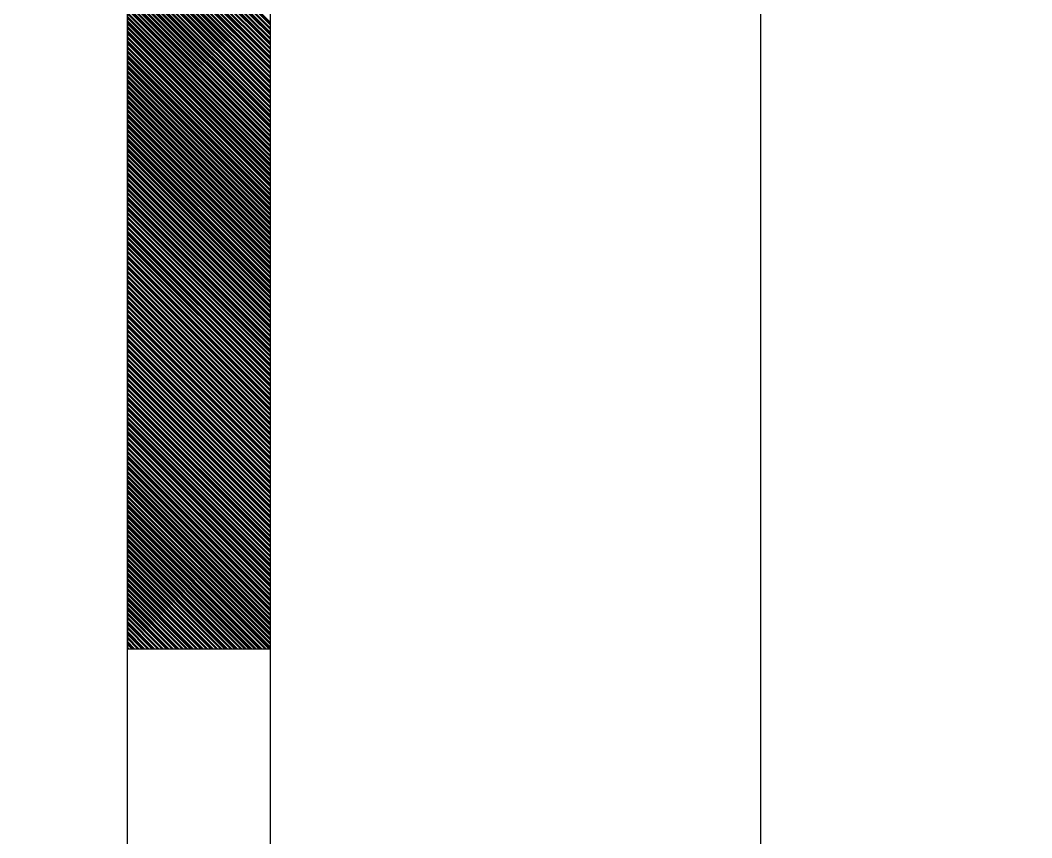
# Model space of a CAD drawing. Extents: x 730354 to 731930, y 4378581 to 4379608.
# Drawn here: x 730592.92 to 730599.99, y 4379569.69 to 4379575.41 of the extents above; entities that cross this region are included whole.
import ezdxf

# ---------------------------------------------------------------- set-up
doc = ezdxf.new("R2010")
doc.units = 0
doc.header["$MEASUREMENT"] = 0
doc.layers.get('0').update_dxf_attribs({"linetype": 'CONTINUOUS'})

msp = doc.modelspace()

# ---------------------------------------------------------------- linework, layer by layer
at = {"color": 7, "linetype": 'CONTINUOUS'}
for p, q in [((730593.67, 4379481.01), (730593.67, 4379581.01)), ((730593.67, 4379481.01), (730593.67, 4379581.01)), ((730594.67, 4379481.01), (730594.67, 4379581.01)), ((730594.67, 4379481.01), (730594.67, 4379581.01)), ((730594.67, 4379575.39), (730593.67, 4379576.39)), ((730594.67, 4379575.39), (730593.67, 4379576.39)), ((730594.67, 4379575.38), (730593.67, 4379576.38)), ((730594.67, 4379575.38), (730593.67, 4379576.38)), ((730594.67, 4379575.37), (730593.67, 4379576.37)), ((730594.67, 4379575.37), (730593.67, 4379576.37)), ((730594.67, 4379575.35), (730593.67, 4379576.35)), ((730594.67, 4379575.35), (730593.67, 4379576.35)), ((730594.67, 4379575.34), (730593.67, 4379576.34)), ((730594.67, 4379575.34), (730593.67, 4379576.34)), ((730594.67, 4379575.32), (730593.67, 4379576.32)), ((730594.67, 4379575.32), (730593.67, 4379576.32)), ((730594.67, 4379575.31), (730593.67, 4379576.31)), ((730594.67, 4379575.31), (730593.67, 4379576.31)), ((730594.67, 4379575.3), (730593.67, 4379576.3)), ((730594.67, 4379575.3), (730593.67, 4379576.3)), ((730594.67, 4379575.28), (730593.67, 4379576.28)), ((730594.67, 4379575.28), (730593.67, 4379576.28)), ((730594.67, 4379575.27), (730593.67, 4379576.27)), ((730594.67, 4379575.27), (730593.67, 4379576.27)), ((730594.67, 4379575.25), (730593.67, 4379576.25)), ((730594.67, 4379575.25), (730593.67, 4379576.25)), ((730594.67, 4379575.24), (730593.67, 4379576.24)), ((730594.67, 4379575.24), (730593.67, 4379576.24)), ((730594.67, 4379575.23), (730593.67, 4379576.23)), ((730594.67, 4379575.23), (730593.67, 4379576.23)), ((730594.67, 4379575.21), (730593.67, 4379576.21)), ((730594.67, 4379575.21), (730593.67, 4379576.21)), ((730594.67, 4379575.2), (730593.67, 4379576.2)), ((730594.67, 4379575.2), (730593.67, 4379576.2)), ((730594.67, 4379575.18), (730593.67, 4379576.18)), ((730594.67, 4379575.18), (730593.67, 4379576.18)), ((730594.67, 4379575.17), (730593.67, 4379576.17)), ((730594.67, 4379575.17), (730593.67, 4379576.17)), ((730594.67, 4379575.15), (730593.67, 4379576.15)), ((730594.67, 4379575.15), (730593.67, 4379576.15)), ((730594.67, 4379575.14), (730593.67, 4379576.14)), ((730594.67, 4379575.14), (730593.67, 4379576.14)), ((730594.67, 4379575.13), (730593.67, 4379576.13)), ((730594.67, 4379575.13), (730593.67, 4379576.13)), ((730594.67, 4379575.11), (730593.67, 4379576.11)), ((730594.67, 4379575.11), (730593.67, 4379576.11)), ((730594.67, 4379575.1), (730593.67, 4379576.1)), ((730594.67, 4379575.1), (730593.67, 4379576.1)), ((730594.67, 4379575.08), (730593.67, 4379576.08)), ((730594.67, 4379575.08), (730593.67, 4379576.08)), ((730594.67, 4379575.07), (730593.67, 4379576.07)), ((730594.67, 4379575.07), (730593.67, 4379576.07)), ((730594.67, 4379575.06), (730593.67, 4379576.06)), ((730594.67, 4379575.06), (730593.67, 4379576.06)), ((730594.67, 4379575.04), (730593.67, 4379576.04)), ((730594.67, 4379575.04), (730593.67, 4379576.04)), ((730594.67, 4379575.03), (730593.67, 4379576.03)), ((730594.67, 4379575.03), (730593.67, 4379576.03)), ((730594.67, 4379575.01), (730593.67, 4379576.01)), ((730594.67, 4379575.01), (730593.67, 4379576.01)), ((730594.67, 4379575), (730593.67, 4379576)), ((730594.67, 4379575), (730593.67, 4379576)), ((730594.67, 4379574.98), (730593.67, 4379575.98)), ((730594.67, 4379574.98), (730593.67, 4379575.98)), ((730594.67, 4379574.97), (730593.67, 4379575.97)), ((730594.67, 4379574.97), (730593.67, 4379575.97)), ((730594.67, 4379574.96), (730593.67, 4379575.96)), ((730594.67, 4379574.96), (730593.67, 4379575.96)), ((730594.67, 4379574.94), (730593.67, 4379575.94)), ((730594.67, 4379574.94), (730593.67, 4379575.94)), ((730594.67, 4379574.93), (730593.67, 4379575.93)), ((730594.67, 4379574.93), (730593.67, 4379575.93)), ((730594.67, 4379574.91), (730593.67, 4379575.91)), ((730594.67, 4379574.91), (730593.67, 4379575.91)), ((730594.67, 4379574.9), (730593.67, 4379575.9)), ((730594.67, 4379574.9), (730593.67, 4379575.9)), ((730594.67, 4379574.89), (730593.67, 4379575.89)), ((730594.67, 4379574.89), (730593.67, 4379575.89)), ((730594.67, 4379574.87), (730593.67, 4379575.87)), ((730594.67, 4379574.87), (730593.67, 4379575.87)), ((730594.67, 4379574.86), (730593.67, 4379575.86)), ((730594.67, 4379574.86), (730593.67, 4379575.86)), ((730594.67, 4379574.84), (730593.67, 4379575.84)), ((730594.67, 4379574.84), (730593.67, 4379575.84)), ((730594.67, 4379574.83), (730593.67, 4379575.83)), ((730594.67, 4379574.83), (730593.67, 4379575.83)), ((730594.67, 4379574.82), (730593.67, 4379575.82)), ((730594.67, 4379574.82), (730593.67, 4379575.82)), ((730594.67, 4379574.8), (730593.67, 4379575.8)), ((730594.67, 4379574.8), (730593.67, 4379575.8)), ((730594.67, 4379574.79), (730593.67, 4379575.79)), ((730594.67, 4379574.79), (730593.67, 4379575.79)), ((730594.67, 4379574.77), (730593.67, 4379575.77)), ((730594.67, 4379574.77), (730593.67, 4379575.77)), ((730594.67, 4379574.76), (730593.67, 4379575.76)), ((730594.67, 4379574.76), (730593.67, 4379575.76)), ((730594.67, 4379574.74), (730593.67, 4379575.74)), ((730594.67, 4379574.74), (730593.67, 4379575.74)), ((730594.67, 4379574.73), (730593.67, 4379575.73)), ((730594.67, 4379574.73), (730593.67, 4379575.73)), ((730594.67, 4379574.72), (730593.67, 4379575.72)), ((730594.67, 4379574.72), (730593.67, 4379575.72)), ((730594.67, 4379574.7), (730593.67, 4379575.7)), ((730594.67, 4379574.7), (730593.67, 4379575.7)), ((730594.67, 4379574.69), (730593.67, 4379575.69)), ((730594.67, 4379574.69), (730593.67, 4379575.69)), ((730594.67, 4379574.67), (730593.67, 4379575.67)), ((730594.67, 4379574.67), (730593.67, 4379575.67)), ((730594.67, 4379574.66), (730593.67, 4379575.66)), ((730594.67, 4379574.66), (730593.67, 4379575.66)), ((730594.67, 4379574.65), (730593.67, 4379575.65)), ((730594.67, 4379574.65), (730593.67, 4379575.65)), ((730594.67, 4379574.63), (730593.67, 4379575.63)), ((730594.67, 4379574.63), (730593.67, 4379575.63)), ((730594.67, 4379574.62), (730593.67, 4379575.62)), ((730594.67, 4379574.62), (730593.67, 4379575.62)), ((730594.67, 4379574.6), (730593.67, 4379575.6)), ((730594.67, 4379574.6), (730593.67, 4379575.6)), ((730594.67, 4379574.59), (730593.67, 4379575.59)), ((730594.67, 4379574.59), (730593.67, 4379575.59)), ((730594.67, 4379574.57), (730593.67, 4379575.57)), ((730594.67, 4379574.57), (730593.67, 4379575.57)), ((730594.67, 4379574.56), (730593.67, 4379575.56)), ((730594.67, 4379574.56), (730593.67, 4379575.56)), ((730594.67, 4379574.55), (730593.67, 4379575.55)), ((730594.67, 4379574.55), (730593.67, 4379575.55)), ((730594.67, 4379574.53), (730593.67, 4379575.53)), ((730594.67, 4379574.53), (730593.67, 4379575.53)), ((730594.67, 4379574.52), (730593.67, 4379575.52)), ((730594.67, 4379574.52), (730593.67, 4379575.52)), ((730594.67, 4379574.5), (730593.67, 4379575.5)), ((730594.67, 4379574.5), (730593.67, 4379575.5)), ((730594.67, 4379574.49), (730593.67, 4379575.49)), ((730594.67, 4379574.49), (730593.67, 4379575.49)), ((730594.67, 4379574.48), (730593.67, 4379575.48)), ((730594.67, 4379574.48), (730593.67, 4379575.48)), ((730594.67, 4379574.46), (730593.67, 4379575.46)), ((730594.67, 4379574.46), (730593.67, 4379575.46)), ((730594.67, 4379574.45), (730593.67, 4379575.45)), ((730594.67, 4379574.45), (730593.67, 4379575.45)), ((730594.67, 4379574.43), (730593.67, 4379575.43)), ((730594.67, 4379574.43), (730593.67, 4379575.43)), ((730594.67, 4379574.42), (730593.67, 4379575.42)), ((730594.67, 4379574.42), (730593.67, 4379575.42)), ((730594.67, 4379574.4), (730593.67, 4379575.4)), ((730594.67, 4379574.4), (730593.67, 4379575.4)), ((730594.67, 4379574.39), (730593.67, 4379575.39)), ((730594.67, 4379574.39), (730593.67, 4379575.39)), ((730594.67, 4379574.38), (730593.67, 4379575.38)), ((730594.67, 4379574.38), (730593.67, 4379575.38)), ((730594.67, 4379574.36), (730593.67, 4379575.36)), ((730594.67, 4379574.36), (730593.67, 4379575.36)), ((730594.67, 4379574.35), (730593.67, 4379575.35)), ((730594.67, 4379574.35), (730593.67, 4379575.35)), ((730594.67, 4379574.33), (730593.67, 4379575.33)), ((730594.67, 4379574.33), (730593.67, 4379575.33)), ((730594.67, 4379574.32), (730593.67, 4379575.32)), ((730594.67, 4379574.32), (730593.67, 4379575.32)), ((730594.67, 4379574.31), (730593.67, 4379575.31)), ((730594.67, 4379574.31), (730593.67, 4379575.31)), ((730594.67, 4379574.29), (730593.67, 4379575.29)), ((730594.67, 4379574.29), (730593.67, 4379575.29)), ((730594.67, 4379574.28), (730593.67, 4379575.28)), ((730594.67, 4379574.28), (730593.67, 4379575.28)), ((730594.67, 4379574.26), (730593.67, 4379575.26)), ((730594.67, 4379574.26), (730593.67, 4379575.26)), ((730594.67, 4379574.25), (730593.67, 4379575.25)), ((730594.67, 4379574.25), (730593.67, 4379575.25)), ((730594.67, 4379574.24), (730593.67, 4379575.24)), ((730594.67, 4379574.24), (730593.67, 4379575.24)), ((730594.67, 4379574.22), (730593.67, 4379575.22)), ((730594.67, 4379574.22), (730593.67, 4379575.22)), ((730594.67, 4379574.21), (730593.67, 4379575.21)), ((730594.67, 4379574.21), (730593.67, 4379575.21)), ((730594.67, 4379574.19), (730593.67, 4379575.19)), ((730594.67, 4379574.19), (730593.67, 4379575.19)), ((730594.67, 4379574.18), (730593.67, 4379575.18)), ((730594.67, 4379574.18), (730593.67, 4379575.18)), ((730594.67, 4379574.16), (730593.67, 4379575.16)), ((730594.67, 4379574.16), (730593.67, 4379575.16)), ((730594.67, 4379574.15), (730593.67, 4379575.15)), ((730594.67, 4379574.15), (730593.67, 4379575.15)), ((730594.67, 4379574.14), (730593.67, 4379575.14)), ((730594.67, 4379574.14), (730593.67, 4379575.14)), ((730594.67, 4379574.12), (730593.67, 4379575.12)), ((730594.67, 4379574.12), (730593.67, 4379575.12)), ((730594.67, 4379574.11), (730593.67, 4379575.11)), ((730594.67, 4379574.11), (730593.67, 4379575.11)), ((730594.67, 4379574.09), (730593.67, 4379575.09)), ((730594.67, 4379574.09), (730593.67, 4379575.09)), ((730594.67, 4379574.08), (730593.67, 4379575.08)), ((730594.67, 4379574.08), (730593.67, 4379575.08)), ((730594.67, 4379574.07), (730593.67, 4379575.07)), ((730594.67, 4379574.07), (730593.67, 4379575.07)), ((730594.67, 4379574.05), (730593.67, 4379575.05)), ((730594.67, 4379574.05), (730593.67, 4379575.05)), ((730594.67, 4379574.04), (730593.67, 4379575.04)), ((730594.67, 4379574.04), (730593.67, 4379575.04)), ((730594.67, 4379574.02), (730593.67, 4379575.02)), ((730594.67, 4379574.02), (730593.67, 4379575.02)), ((730594.67, 4379574.01), (730593.67, 4379575.01)), ((730594.67, 4379574.01), (730593.67, 4379575.01)), ((730594.67, 4379573.99), (730593.67, 4379574.99)), ((730594.67, 4379573.99), (730593.67, 4379574.99)), ((730594.67, 4379573.98), (730593.67, 4379574.98)), ((730594.67, 4379573.98), (730593.67, 4379574.98)), ((730594.67, 4379573.97), (730593.67, 4379574.97)), ((730594.67, 4379573.97), (730593.67, 4379574.97)), ((730594.67, 4379573.95), (730593.67, 4379574.95)), ((730594.67, 4379573.95), (730593.67, 4379574.95)), ((730594.67, 4379573.94), (730593.67, 4379574.94)), ((730594.67, 4379573.94), (730593.67, 4379574.94)), ((730594.67, 4379573.92), (730593.67, 4379574.92)), ((730594.67, 4379573.92), (730593.67, 4379574.92)), ((730594.67, 4379573.91), (730593.67, 4379574.91)), ((730594.67, 4379573.91), (730593.67, 4379574.91)), ((730594.67, 4379573.9), (730593.67, 4379574.9)), ((730594.67, 4379573.9), (730593.67, 4379574.9)), ((730594.67, 4379573.88), (730593.67, 4379574.88)), ((730594.67, 4379573.88), (730593.67, 4379574.88)), ((730594.67, 4379573.87), (730593.67, 4379574.87)), ((730594.67, 4379573.87), (730593.67, 4379574.87)), ((730594.67, 4379573.85), (730593.67, 4379574.85)), ((730594.67, 4379573.85), (730593.67, 4379574.85)), ((730594.67, 4379573.84), (730593.67, 4379574.84)), ((730594.67, 4379573.84), (730593.67, 4379574.84)), ((730594.67, 4379573.83), (730593.67, 4379574.83)), ((730594.67, 4379573.83), (730593.67, 4379574.83)), ((730594.67, 4379573.81), (730593.67, 4379574.81)), ((730594.67, 4379573.81), (730593.67, 4379574.81)), ((730594.67, 4379573.8), (730593.67, 4379574.8)), ((730594.67, 4379573.8), (730593.67, 4379574.8)), ((730594.67, 4379573.78), (730593.67, 4379574.78)), ((730594.67, 4379573.78), (730593.67, 4379574.78)), ((730594.67, 4379573.77), (730593.67, 4379574.77)), ((730594.67, 4379573.77), (730593.67, 4379574.77)), ((730594.67, 4379573.75), (730593.67, 4379574.75)), ((730594.67, 4379573.75), (730593.67, 4379574.75)), ((730594.67, 4379573.74), (730593.67, 4379574.74)), ((730594.67, 4379573.74), (730593.67, 4379574.74)), ((730594.67, 4379573.73), (730593.67, 4379574.73)), ((730594.67, 4379573.73), (730593.67, 4379574.73)), ((730594.67, 4379573.71), (730593.67, 4379574.71)), ((730594.67, 4379573.71), (730593.67, 4379574.71)), ((730594.67, 4379573.7), (730593.67, 4379574.7)), ((730594.67, 4379573.7), (730593.67, 4379574.7)), ((730594.67, 4379573.68), (730593.67, 4379574.68)), ((730594.67, 4379573.68), (730593.67, 4379574.68)), ((730594.67, 4379573.67), (730593.67, 4379574.67)), ((730594.67, 4379573.67), (730593.67, 4379574.67)), ((730594.67, 4379573.66), (730593.67, 4379574.66)), ((730594.67, 4379573.66), (730593.67, 4379574.66)), ((730594.67, 4379573.64), (730593.67, 4379574.64)), ((730594.67, 4379573.64), (730593.67, 4379574.64)), ((730594.67, 4379573.63), (730593.67, 4379574.63)), ((730594.67, 4379573.63), (730593.67, 4379574.63)), ((730594.67, 4379573.61), (730593.67, 4379574.61)), ((730594.67, 4379573.61), (730593.67, 4379574.61)), ((730594.67, 4379573.6), (730593.67, 4379574.6)), ((730594.67, 4379573.6), (730593.67, 4379574.6)), ((730594.67, 4379573.58), (730593.67, 4379574.58)), ((730594.67, 4379573.58), (730593.67, 4379574.58)), ((730594.67, 4379573.57), (730593.67, 4379574.57)), ((730594.67, 4379573.57), (730593.67, 4379574.57)), ((730594.67, 4379573.56), (730593.67, 4379574.56)), ((730594.67, 4379573.56), (730593.67, 4379574.56)), ((730594.67, 4379573.54), (730593.67, 4379574.54)), ((730594.67, 4379573.54), (730593.67, 4379574.54)), ((730594.67, 4379573.53), (730593.67, 4379574.53)), ((730594.67, 4379573.53), (730593.67, 4379574.53)), ((730594.67, 4379573.51), (730593.67, 4379574.51)), ((730594.67, 4379573.51), (730593.67, 4379574.51)), ((730594.67, 4379573.5), (730593.67, 4379574.5)), ((730594.67, 4379573.5), (730593.67, 4379574.5)), ((730594.67, 4379573.49), (730593.67, 4379574.49)), ((730594.67, 4379573.49), (730593.67, 4379574.49)), ((730594.67, 4379573.47), (730593.67, 4379574.47)), ((730594.67, 4379573.47), (730593.67, 4379574.47)), ((730594.67, 4379573.46), (730593.67, 4379574.46)), ((730594.67, 4379573.46), (730593.67, 4379574.46)), ((730594.67, 4379573.44), (730593.67, 4379574.44)), ((730594.67, 4379573.44), (730593.67, 4379574.44)), ((730594.67, 4379573.43), (730593.67, 4379574.43)), ((730594.67, 4379573.43), (730593.67, 4379574.43)), ((730594.67, 4379573.41), (730593.67, 4379574.41)), ((730594.67, 4379573.41), (730593.67, 4379574.41)), ((730594.67, 4379573.4), (730593.67, 4379574.4)), ((730594.67, 4379573.4), (730593.67, 4379574.4)), ((730594.67, 4379573.39), (730593.67, 4379574.39)), ((730594.67, 4379573.39), (730593.67, 4379574.39)), ((730594.67, 4379573.37), (730593.67, 4379574.37)), ((730594.67, 4379573.37), (730593.67, 4379574.37)), ((730594.67, 4379573.36), (730593.67, 4379574.36)), ((730594.67, 4379573.36), (730593.67, 4379574.36)), ((730594.67, 4379573.34), (730593.67, 4379574.34)), ((730594.67, 4379573.34), (730593.67, 4379574.34)), ((730594.67, 4379573.33), (730593.67, 4379574.33)), ((730594.67, 4379573.33), (730593.67, 4379574.33)), ((730594.67, 4379573.32), (730593.67, 4379574.32)), ((730594.67, 4379573.32), (730593.67, 4379574.32)), ((730594.67, 4379573.3), (730593.67, 4379574.3)), ((730594.67, 4379573.3), (730593.67, 4379574.3)), ((730594.67, 4379573.29), (730593.67, 4379574.29)), ((730594.67, 4379573.29), (730593.67, 4379574.29)), ((730594.67, 4379573.27), (730593.67, 4379574.27)), ((730594.67, 4379573.27), (730593.67, 4379574.27)), ((730594.67, 4379573.26), (730593.67, 4379574.26)), ((730594.67, 4379573.26), (730593.67, 4379574.26)), ((730594.67, 4379573.25), (730593.67, 4379574.25)), ((730594.67, 4379573.25), (730593.67, 4379574.25)), ((730594.67, 4379573.23), (730593.67, 4379574.23)), ((730594.67, 4379573.23), (730593.67, 4379574.23)), ((730594.67, 4379573.22), (730593.67, 4379574.22)), ((730594.67, 4379573.22), (730593.67, 4379574.22)), ((730594.67, 4379573.2), (730593.67, 4379574.2)), ((730594.67, 4379573.2), (730593.67, 4379574.2)), ((730594.67, 4379573.19), (730593.67, 4379574.19)), ((730594.67, 4379573.19), (730593.67, 4379574.19)), ((730594.67, 4379573.17), (730593.67, 4379574.17)), ((730594.67, 4379573.17), (730593.67, 4379574.17)), ((730594.67, 4379573.16), (730593.67, 4379574.16)), ((730594.67, 4379573.16), (730593.67, 4379574.16)), ((730594.67, 4379573.15), (730593.67, 4379574.15)), ((730594.67, 4379573.15), (730593.67, 4379574.15)), ((730594.67, 4379573.13), (730593.67, 4379574.13)), ((730594.67, 4379573.13), (730593.67, 4379574.13)), ((730594.67, 4379573.12), (730593.67, 4379574.12)), ((730594.67, 4379573.12), (730593.67, 4379574.12)), ((730594.67, 4379573.1), (730593.67, 4379574.1)), ((730594.67, 4379573.1), (730593.67, 4379574.1)), ((730594.67, 4379573.09), (730593.67, 4379574.09)), ((730594.67, 4379573.09), (730593.67, 4379574.09)), ((730594.67, 4379573.08), (730593.67, 4379574.08)), ((730594.67, 4379573.08), (730593.67, 4379574.08)), ((730594.67, 4379573.06), (730593.67, 4379574.06)), ((730594.67, 4379573.06), (730593.67, 4379574.06)), ((730594.67, 4379573.05), (730593.67, 4379574.05)), ((730594.67, 4379573.05), (730593.67, 4379574.05)), ((730594.67, 4379573.03), (730593.67, 4379574.03)), ((730594.67, 4379573.03), (730593.67, 4379574.03)), ((730594.67, 4379573.02), (730593.67, 4379574.02)), ((730594.67, 4379573.02), (730593.67, 4379574.02)), ((730594.67, 4379573), (730593.67, 4379574)), ((730594.67, 4379573), (730593.67, 4379574)), ((730594.67, 4379572.99), (730593.67, 4379573.99)), ((730594.67, 4379572.99), (730593.67, 4379573.99)), ((730594.67, 4379572.98), (730593.67, 4379573.98)), ((730594.67, 4379572.98), (730593.67, 4379573.98)), ((730594.67, 4379572.96), (730593.67, 4379573.96)), ((730594.67, 4379572.96), (730593.67, 4379573.96)), ((730594.67, 4379572.95), (730593.67, 4379573.95)), ((730594.67, 4379572.95), (730593.67, 4379573.95)), ((730594.67, 4379572.93), (730593.67, 4379573.93)), ((730594.67, 4379572.93), (730593.67, 4379573.93)), ((730594.67, 4379572.92), (730593.67, 4379573.92)), ((730594.67, 4379572.92), (730593.67, 4379573.92)), ((730594.67, 4379572.91), (730593.67, 4379573.91)), ((730594.67, 4379572.91), (730593.67, 4379573.91)), ((730594.67, 4379572.89), (730593.67, 4379573.89)), ((730594.67, 4379572.89), (730593.67, 4379573.89)), ((730594.67, 4379572.88), (730593.67, 4379573.88)), ((730594.67, 4379572.88), (730593.67, 4379573.88)), ((730594.67, 4379572.86), (730593.67, 4379573.86)), ((730594.67, 4379572.86), (730593.67, 4379573.86)), ((730594.67, 4379572.85), (730593.67, 4379573.85)), ((730594.67, 4379572.85), (730593.67, 4379573.85)), ((730594.67, 4379572.84), (730593.67, 4379573.84)), ((730594.67, 4379572.84), (730593.67, 4379573.84)), ((730594.67, 4379572.82), (730593.67, 4379573.82)), ((730594.67, 4379572.82), (730593.67, 4379573.82)), ((730594.67, 4379572.81), (730593.67, 4379573.81)), ((730594.67, 4379572.81), (730593.67, 4379573.81)), ((730594.67, 4379572.79), (730593.67, 4379573.79)), ((730594.67, 4379572.79), (730593.67, 4379573.79)), ((730594.67, 4379572.78), (730593.67, 4379573.78)), ((730594.67, 4379572.78), (730593.67, 4379573.78)), ((730594.67, 4379572.76), (730593.67, 4379573.76)), ((730594.67, 4379572.76), (730593.67, 4379573.76)), ((730594.67, 4379572.75), (730593.67, 4379573.75)), ((730594.67, 4379572.75), (730593.67, 4379573.75)), ((730594.67, 4379572.74), (730593.67, 4379573.74)), ((730594.67, 4379572.74), (730593.67, 4379573.74)), ((730594.67, 4379572.72), (730593.67, 4379573.72)), ((730594.67, 4379572.72), (730593.67, 4379573.72)), ((730594.67, 4379572.71), (730593.67, 4379573.71)), ((730594.67, 4379572.71), (730593.67, 4379573.71)), ((730594.67, 4379572.69), (730593.67, 4379573.69)), ((730594.67, 4379572.69), (730593.67, 4379573.69)), ((730594.67, 4379572.68), (730593.67, 4379573.68)), ((730594.67, 4379572.68), (730593.67, 4379573.68)), ((730594.67, 4379572.67), (730593.67, 4379573.67)), ((730594.67, 4379572.67), (730593.67, 4379573.67)), ((730594.67, 4379572.65), (730593.67, 4379573.65)), ((730594.67, 4379572.65), (730593.67, 4379573.65)), ((730594.67, 4379572.64), (730593.67, 4379573.64)), ((730594.67, 4379572.64), (730593.67, 4379573.64)), ((730594.67, 4379572.62), (730593.67, 4379573.62)), ((730594.67, 4379572.62), (730593.67, 4379573.62)), ((730594.67, 4379572.61), (730593.67, 4379573.61)), ((730594.67, 4379572.61), (730593.67, 4379573.61)), ((730594.67, 4379572.59), (730593.67, 4379573.59)), ((730594.67, 4379572.59), (730593.67, 4379573.59)), ((730594.67, 4379572.58), (730593.67, 4379573.58)), ((730594.67, 4379572.58), (730593.67, 4379573.58)), ((730594.67, 4379572.57), (730593.67, 4379573.57)), ((730594.67, 4379572.57), (730593.67, 4379573.57)), ((730594.67, 4379572.55), (730593.67, 4379573.55)), ((730594.67, 4379572.55), (730593.67, 4379573.55)), ((730594.67, 4379572.54), (730593.67, 4379573.54)), ((730594.67, 4379572.54), (730593.67, 4379573.54)), ((730594.67, 4379572.52), (730593.67, 4379573.52)), ((730594.67, 4379572.52), (730593.67, 4379573.52)), ((730594.67, 4379572.51), (730593.67, 4379573.51)), ((730594.67, 4379572.51), (730593.67, 4379573.51)), ((730594.67, 4379572.5), (730593.67, 4379573.5)), ((730594.67, 4379572.5), (730593.67, 4379573.5)), ((730594.67, 4379572.48), (730593.67, 4379573.48)), ((730594.67, 4379572.48), (730593.67, 4379573.48)), ((730594.67, 4379572.47), (730593.67, 4379573.47)), ((730594.67, 4379572.47), (730593.67, 4379573.47)), ((730594.67, 4379572.45), (730593.67, 4379573.45)), ((730594.67, 4379572.45), (730593.67, 4379573.45)), ((730594.67, 4379572.44), (730593.67, 4379573.44)), ((730594.67, 4379572.44), (730593.67, 4379573.44)), ((730594.67, 4379572.43), (730593.67, 4379573.43)), ((730594.67, 4379572.43), (730593.67, 4379573.43)), ((730594.67, 4379572.41), (730593.67, 4379573.41)), ((730594.67, 4379572.41), (730593.67, 4379573.41)), ((730594.67, 4379572.4), (730593.67, 4379573.4)), ((730594.67, 4379572.4), (730593.67, 4379573.4)), ((730594.67, 4379572.38), (730593.67, 4379573.38)), ((730594.67, 4379572.38), (730593.67, 4379573.38)), ((730594.67, 4379572.37), (730593.67, 4379573.37)), ((730594.67, 4379572.37), (730593.67, 4379573.37)), ((730594.67, 4379572.35), (730593.67, 4379573.35)), ((730594.67, 4379572.35), (730593.67, 4379573.35)), ((730594.67, 4379572.34), (730593.67, 4379573.34)), ((730594.67, 4379572.34), (730593.67, 4379573.34)), ((730594.67, 4379572.33), (730593.67, 4379573.33)), ((730594.67, 4379572.33), (730593.67, 4379573.33)), ((730594.67, 4379572.31), (730593.67, 4379573.31)), ((730594.67, 4379572.31), (730593.67, 4379573.31)), ((730594.67, 4379572.3), (730593.67, 4379573.3)), ((730594.67, 4379572.3), (730593.67, 4379573.3)), ((730594.67, 4379572.28), (730593.67, 4379573.28)), ((730594.67, 4379572.28), (730593.67, 4379573.28)), ((730594.67, 4379572.27), (730593.67, 4379573.27)), ((730594.67, 4379572.27), (730593.67, 4379573.27)), ((730594.67, 4379572.26), (730593.67, 4379573.26)), ((730594.67, 4379572.26), (730593.67, 4379573.26)), ((730594.67, 4379572.24), (730593.67, 4379573.24)), ((730594.67, 4379572.24), (730593.67, 4379573.24)), ((730594.67, 4379572.23), (730593.67, 4379573.23)), ((730594.67, 4379572.23), (730593.67, 4379573.23)), ((730594.67, 4379572.21), (730593.67, 4379573.21)), ((730594.67, 4379572.21), (730593.67, 4379573.21)), ((730594.67, 4379572.2), (730593.67, 4379573.2)), ((730594.67, 4379572.2), (730593.67, 4379573.2)), ((730594.67, 4379572.18), (730593.67, 4379573.18)), ((730594.67, 4379572.18), (730593.67, 4379573.18)), ((730594.67, 4379572.17), (730593.67, 4379573.17)), ((730594.67, 4379572.17), (730593.67, 4379573.17)), ((730594.67, 4379572.16), (730593.67, 4379573.16)), ((730594.67, 4379572.16), (730593.67, 4379573.16)), ((730594.67, 4379572.14), (730593.67, 4379573.14)), ((730594.67, 4379572.14), (730593.67, 4379573.14)), ((730594.67, 4379572.13), (730593.67, 4379573.13)), ((730594.67, 4379572.13), (730593.67, 4379573.13)), ((730594.67, 4379572.11), (730593.67, 4379573.11)), ((730594.67, 4379572.11), (730593.67, 4379573.11)), ((730594.67, 4379572.1), (730593.67, 4379573.1)), ((730594.67, 4379572.1), (730593.67, 4379573.1)), ((730594.67, 4379572.09), (730593.67, 4379573.09)), ((730594.67, 4379572.09), (730593.67, 4379573.09)), ((730594.67, 4379572.07), (730593.67, 4379573.07)), ((730594.67, 4379572.07), (730593.67, 4379573.07)), ((730594.67, 4379572.06), (730593.67, 4379573.06)), ((730594.67, 4379572.06), (730593.67, 4379573.06)), ((730594.67, 4379572.04), (730593.67, 4379573.04)), ((730594.67, 4379572.04), (730593.67, 4379573.04)), ((730594.67, 4379572.03), (730593.67, 4379573.03)), ((730594.67, 4379572.03), (730593.67, 4379573.03)), ((730594.67, 4379572.01), (730593.67, 4379573.01)), ((730594.67, 4379572.01), (730593.67, 4379573.01)), ((730594.67, 4379572), (730593.67, 4379573)), ((730594.67, 4379572), (730593.67, 4379573)), ((730594.67, 4379571.99), (730593.67, 4379572.99)), ((730594.67, 4379571.99), (730593.67, 4379572.99)), ((730594.67, 4379571.97), (730593.67, 4379572.97)), ((730594.67, 4379571.97), (730593.67, 4379572.97)), ((730594.67, 4379571.96), (730593.67, 4379572.96)), ((730594.67, 4379571.96), (730593.67, 4379572.96)), ((730594.67, 4379571.94), (730593.67, 4379572.94)), ((730594.67, 4379571.94), (730593.67, 4379572.94)), ((730594.67, 4379571.93), (730593.67, 4379572.93)), ((730594.67, 4379571.93), (730593.67, 4379572.93)), ((730594.67, 4379571.92), (730593.67, 4379572.92)), ((730594.67, 4379571.92), (730593.67, 4379572.92)), ((730594.67, 4379571.9), (730593.67, 4379572.9)), ((730594.67, 4379571.9), (730593.67, 4379572.9)), ((730594.67, 4379571.89), (730593.67, 4379572.89)), ((730594.67, 4379571.89), (730593.67, 4379572.89)), ((730594.67, 4379571.87), (730593.67, 4379572.87)), ((730594.67, 4379571.87), (730593.67, 4379572.87)), ((730594.67, 4379571.86), (730593.67, 4379572.86)), ((730594.67, 4379571.86), (730593.67, 4379572.86)), ((730594.67, 4379571.85), (730593.67, 4379572.85)), ((730594.67, 4379571.85), (730593.67, 4379572.85)), ((730594.67, 4379571.83), (730593.67, 4379572.83)), ((730594.67, 4379571.83), (730593.67, 4379572.83)), ((730594.67, 4379571.82), (730593.67, 4379572.82)), ((730594.67, 4379571.82), (730593.67, 4379572.82)), ((730594.67, 4379571.8), (730593.67, 4379572.8)), ((730594.67, 4379571.8), (730593.67, 4379572.8)), ((730594.67, 4379571.79), (730593.67, 4379572.79)), ((730594.67, 4379571.79), (730593.67, 4379572.79)), ((730594.67, 4379571.77), (730593.67, 4379572.77)), ((730594.67, 4379571.77), (730593.67, 4379572.77)), ((730594.67, 4379571.76), (730593.67, 4379572.76)), ((730594.67, 4379571.76), (730593.67, 4379572.76)), ((730594.67, 4379571.75), (730593.67, 4379572.75)), ((730594.67, 4379571.75), (730593.67, 4379572.75)), ((730594.67, 4379571.73), (730593.67, 4379572.73)), ((730594.67, 4379571.73), (730593.67, 4379572.73)), ((730594.67, 4379571.72), (730593.67, 4379572.72)), ((730594.67, 4379571.72), (730593.67, 4379572.72)), ((730594.67, 4379571.7), (730593.67, 4379572.7)), ((730594.67, 4379571.7), (730593.67, 4379572.7)), ((730594.67, 4379571.69), (730593.67, 4379572.69)), ((730594.67, 4379571.69), (730593.67, 4379572.69)), ((730594.67, 4379571.68), (730593.67, 4379572.68)), ((730594.67, 4379571.68), (730593.67, 4379572.68)), ((730594.67, 4379571.66), (730593.67, 4379572.66)), ((730594.67, 4379571.66), (730593.67, 4379572.66)), ((730594.67, 4379571.65), (730593.67, 4379572.65)), ((730594.67, 4379571.65), (730593.67, 4379572.65)), ((730594.67, 4379571.63), (730593.67, 4379572.63)), ((730594.67, 4379571.63), (730593.67, 4379572.63)), ((730594.67, 4379571.62), (730593.67, 4379572.62)), ((730594.67, 4379571.62), (730593.67, 4379572.62)), ((730594.67, 4379571.6), (730593.67, 4379572.6)), ((730594.67, 4379571.6), (730593.67, 4379572.6)), ((730594.67, 4379571.59), (730593.67, 4379572.59)), ((730594.67, 4379571.59), (730593.67, 4379572.59)), ((730594.67, 4379571.58), (730593.67, 4379572.58)), ((730594.67, 4379571.58), (730593.67, 4379572.58)), ((730594.67, 4379571.56), (730593.67, 4379572.56)), ((730594.67, 4379571.56), (730593.67, 4379572.56)), ((730594.67, 4379571.55), (730593.67, 4379572.55)), ((730594.67, 4379571.55), (730593.67, 4379572.55)), ((730594.67, 4379571.53), (730593.67, 4379572.53)), ((730594.67, 4379571.53), (730593.67, 4379572.53)), ((730594.67, 4379571.52), (730593.67, 4379572.52)), ((730594.67, 4379571.52), (730593.67, 4379572.52)), ((730594.67, 4379571.51), (730593.67, 4379572.51)), ((730594.67, 4379571.51), (730593.67, 4379572.51)), ((730594.67, 4379571.49), (730593.67, 4379572.49)), ((730594.67, 4379571.49), (730593.67, 4379572.49)), ((730594.67, 4379571.48), (730593.67, 4379572.48)), ((730594.67, 4379571.48), (730593.67, 4379572.48)), ((730594.67, 4379571.46), (730593.67, 4379572.46)), ((730594.67, 4379571.46), (730593.67, 4379572.46)), ((730594.67, 4379571.45), (730593.67, 4379572.45)), ((730594.67, 4379571.45), (730593.67, 4379572.45)), ((730594.67, 4379571.44), (730593.67, 4379572.44)), ((730594.67, 4379571.44), (730593.67, 4379572.44)), ((730594.67, 4379571.42), (730593.67, 4379572.42)), ((730594.67, 4379571.42), (730593.67, 4379572.42)), ((730594.67, 4379571.41), (730593.67, 4379572.41)), ((730594.67, 4379571.41), (730593.67, 4379572.41)), ((730594.67, 4379571.39), (730593.67, 4379572.39)), ((730594.67, 4379571.39), (730593.67, 4379572.39)), ((730594.67, 4379571.38), (730593.67, 4379572.38)), ((730594.67, 4379571.38), (730593.67, 4379572.38)), ((730594.67, 4379571.36), (730593.67, 4379572.36)), ((730594.67, 4379571.36), (730593.67, 4379572.36)), ((730594.67, 4379571.35), (730593.67, 4379572.35)), ((730594.67, 4379571.35), (730593.67, 4379572.35)), ((730594.67, 4379571.34), (730593.67, 4379572.34)), ((730594.67, 4379571.34), (730593.67, 4379572.34)), ((730594.67, 4379571.32), (730593.67, 4379572.32)), ((730594.67, 4379571.32), (730593.67, 4379572.32)), ((730594.67, 4379571.31), (730593.67, 4379572.31)), ((730594.67, 4379571.31), (730593.67, 4379572.31)), ((730594.67, 4379571.29), (730593.67, 4379572.29)), ((730594.67, 4379571.29), (730593.67, 4379572.29)), ((730594.67, 4379571.28), (730593.67, 4379572.28)), ((730594.67, 4379571.28), (730593.67, 4379572.28)), ((730594.67, 4379571.27), (730593.67, 4379572.27)), ((730594.67, 4379571.27), (730593.67, 4379572.27)), ((730594.67, 4379571.25), (730593.67, 4379572.25)), ((730594.67, 4379571.25), (730593.67, 4379572.25)), ((730594.67, 4379571.24), (730593.67, 4379572.24)), ((730594.67, 4379571.24), (730593.67, 4379572.24)), ((730594.67, 4379571.22), (730593.67, 4379572.22)), ((730594.67, 4379571.22), (730593.67, 4379572.22)), ((730594.67, 4379571.21), (730593.67, 4379572.21)), ((730594.67, 4379571.21), (730593.67, 4379572.21)), ((730594.67, 4379571.19), (730593.67, 4379572.19)), ((730594.67, 4379571.19), (730593.67, 4379572.19)), ((730594.67, 4379571.18), (730593.67, 4379572.18)), ((730594.67, 4379571.18), (730593.67, 4379572.18)), ((730594.67, 4379571.17), (730593.67, 4379572.17)), ((730594.67, 4379571.17), (730593.67, 4379572.17)), ((730594.67, 4379571.15), (730593.67, 4379572.15)), ((730594.67, 4379571.15), (730593.67, 4379572.15)), ((730594.67, 4379571.14), (730593.67, 4379572.14)), ((730594.67, 4379571.14), (730593.67, 4379572.14)), ((730594.67, 4379571.12), (730593.67, 4379572.12)), ((730594.67, 4379571.12), (730593.67, 4379572.12)), ((730594.67, 4379571.11), (730593.67, 4379572.11)), ((730594.67, 4379571.11), (730593.67, 4379572.11)), ((730594.67, 4379571.1), (730593.67, 4379572.1)), ((730594.67, 4379571.1), (730593.67, 4379572.1)), ((730594.67, 4379571.08), (730593.67, 4379572.08)), ((730594.67, 4379571.08), (730593.67, 4379572.08)), ((730594.67, 4379571.07), (730593.67, 4379572.07)), ((730594.67, 4379571.07), (730593.67, 4379572.07)), ((730594.67, 4379571.05), (730593.67, 4379572.05)), ((730594.67, 4379571.05), (730593.67, 4379572.05)), ((730594.67, 4379571.04), (730593.67, 4379572.04)), ((730594.67, 4379571.04), (730593.67, 4379572.04)), ((730594.67, 4379571.02), (730593.67, 4379572.02)), ((730594.67, 4379571.02), (730593.67, 4379572.02)), ((730594.67, 4379571.01), (730593.67, 4379572.01)), ((730594.67, 4379571.01), (730593.67, 4379572.01)), ((730594.66, 4379571.01), (730593.67, 4379572)), ((730594.66, 4379571.01), (730593.67, 4379572)), ((730594.64, 4379571.01), (730593.67, 4379571.98)), ((730594.64, 4379571.01), (730593.67, 4379571.98)), ((730594.63, 4379571.01), (730593.67, 4379571.97)), ((730594.63, 4379571.01), (730593.67, 4379571.97)), ((730594.61, 4379571.01), (730593.67, 4379571.95)), ((730594.61, 4379571.01), (730593.67, 4379571.95)), ((730594.6, 4379571.01), (730593.67, 4379571.94)), ((730594.6, 4379571.01), (730593.67, 4379571.94)), ((730594.59, 4379571.01), (730593.67, 4379571.93)), ((730594.59, 4379571.01), (730593.67, 4379571.93)), ((730594.57, 4379571.01), (730593.67, 4379571.91)), ((730594.57, 4379571.01), (730593.67, 4379571.91)), ((730594.56, 4379571.01), (730593.67, 4379571.9)), ((730594.56, 4379571.01), (730593.67, 4379571.9)), ((730594.54, 4379571.01), (730593.67, 4379571.88)), ((730594.54, 4379571.01), (730593.67, 4379571.88)), ((730594.53, 4379571.01), (730593.67, 4379571.87)), ((730594.53, 4379571.01), (730593.67, 4379571.87)), ((730594.52, 4379571.01), (730593.67, 4379571.86)), ((730594.52, 4379571.01), (730593.67, 4379571.86)), ((730594.5, 4379571.01), (730593.67, 4379571.84)), ((730594.5, 4379571.01), (730593.67, 4379571.84)), ((730594.49, 4379571.01), (730593.67, 4379571.83)), ((730594.49, 4379571.01), (730593.67, 4379571.83)), ((730594.47, 4379571.01), (730593.67, 4379571.81)), ((730594.47, 4379571.01), (730593.67, 4379571.81)), ((730594.46, 4379571.01), (730593.67, 4379571.8)), ((730594.46, 4379571.01), (730593.67, 4379571.8)), ((730594.44, 4379571.01), (730593.67, 4379571.78)), ((730594.44, 4379571.01), (730593.67, 4379571.78)), ((730594.43, 4379571.01), (730593.67, 4379571.77)), ((730594.43, 4379571.01), (730593.67, 4379571.77)), ((730594.42, 4379571.01), (730593.67, 4379571.76)), ((730594.42, 4379571.01), (730593.67, 4379571.76)), ((730594.4, 4379571.01), (730593.67, 4379571.74)), ((730594.4, 4379571.01), (730593.67, 4379571.74)), ((730594.39, 4379571.01), (730593.67, 4379571.73)), ((730594.39, 4379571.01), (730593.67, 4379571.73)), ((730594.37, 4379571.01), (730593.67, 4379571.71)), ((730594.37, 4379571.01), (730593.67, 4379571.71)), ((730594.36, 4379571.01), (730593.67, 4379571.7)), ((730594.36, 4379571.01), (730593.67, 4379571.7)), ((730594.35, 4379571.01), (730593.67, 4379571.69)), ((730594.35, 4379571.01), (730593.67, 4379571.69)), ((730594.33, 4379571.01), (730593.67, 4379571.67)), ((730594.33, 4379571.01), (730593.67, 4379571.67)), ((730594.32, 4379571.01), (730593.67, 4379571.66)), ((730594.32, 4379571.01), (730593.67, 4379571.66)), ((730594.3, 4379571.01), (730593.67, 4379571.64)), ((730594.3, 4379571.01), (730593.67, 4379571.64)), ((730594.29, 4379571.01), (730593.67, 4379571.63)), ((730594.29, 4379571.01), (730593.67, 4379571.63)), ((730594.27, 4379571.01), (730593.67, 4379571.61)), ((730594.27, 4379571.01), (730593.67, 4379571.61)), ((730594.26, 4379571.01), (730593.67, 4379571.6)), ((730594.26, 4379571.01), (730593.67, 4379571.6)), ((730594.25, 4379571.01), (730593.67, 4379571.59)), ((730594.25, 4379571.01), (730593.67, 4379571.59)), ((730594.23, 4379571.01), (730593.67, 4379571.57)), ((730594.23, 4379571.01), (730593.67, 4379571.57)), ((730594.22, 4379571.01), (730593.67, 4379571.56)), ((730594.22, 4379571.01), (730593.67, 4379571.56)), ((730594.2, 4379571.01), (730593.67, 4379571.54)), ((730594.2, 4379571.01), (730593.67, 4379571.54)), ((730594.19, 4379571.01), (730593.67, 4379571.53)), ((730594.19, 4379571.01), (730593.67, 4379571.53)), ((730594.18, 4379571.01), (730593.67, 4379571.52)), ((730594.18, 4379571.01), (730593.67, 4379571.52)), ((730594.16, 4379571.01), (730593.67, 4379571.5)), ((730594.16, 4379571.01), (730593.67, 4379571.5)), ((730594.15, 4379571.01), (730593.67, 4379571.49)), ((730594.15, 4379571.01), (730593.67, 4379571.49)), ((730594.13, 4379571.01), (730593.67, 4379571.47)), ((730594.13, 4379571.01), (730593.67, 4379571.47)), ((730594.12, 4379571.01), (730593.67, 4379571.46)), ((730594.12, 4379571.01), (730593.67, 4379571.46)), ((730594.11, 4379571.01), (730593.67, 4379571.45)), ((730594.11, 4379571.01), (730593.67, 4379571.45)), ((730594.09, 4379571.01), (730593.67, 4379571.43)), ((730594.09, 4379571.01), (730593.67, 4379571.43)), ((730594.08, 4379571.01), (730593.67, 4379571.42)), ((730594.08, 4379571.01), (730593.67, 4379571.42)), ((730594.06, 4379571.01), (730593.67, 4379571.4)), ((730594.06, 4379571.01), (730593.67, 4379571.4)), ((730594.05, 4379571.01), (730593.67, 4379571.39)), ((730594.05, 4379571.01), (730593.67, 4379571.39)), ((730594.03, 4379571.01), (730593.67, 4379571.37)), ((730594.03, 4379571.01), (730593.67, 4379571.37)), ((730594.02, 4379571.01), (730593.67, 4379571.36)), ((730594.02, 4379571.01), (730593.67, 4379571.36)), ((730594.01, 4379571.01), (730593.67, 4379571.35)), ((730594.01, 4379571.01), (730593.67, 4379571.35)), ((730593.99, 4379571.01), (730593.67, 4379571.33)), ((730593.99, 4379571.01), (730593.67, 4379571.33)), ((730593.98, 4379571.01), (730593.67, 4379571.32)), ((730593.98, 4379571.01), (730593.67, 4379571.32)), ((730593.96, 4379571.01), (730593.67, 4379571.3)), ((730593.96, 4379571.01), (730593.67, 4379571.3)), ((730593.95, 4379571.01), (730593.67, 4379571.29)), ((730593.95, 4379571.01), (730593.67, 4379571.29)), ((730593.94, 4379571.01), (730593.67, 4379571.28)), ((730593.94, 4379571.01), (730593.67, 4379571.28)), ((730593.92, 4379571.01), (730593.67, 4379571.26)), ((730593.92, 4379571.01), (730593.67, 4379571.26)), ((730593.91, 4379571.01), (730593.67, 4379571.25)), ((730593.91, 4379571.01), (730593.67, 4379571.25)), ((730593.89, 4379571.01), (730593.67, 4379571.23)), ((730593.89, 4379571.01), (730593.67, 4379571.23)), ((730593.88, 4379571.01), (730593.67, 4379571.22)), ((730593.88, 4379571.01), (730593.67, 4379571.22)), ((730593.86, 4379571.01), (730593.67, 4379571.2)), ((730593.86, 4379571.01), (730593.67, 4379571.2)), ((730593.85, 4379571.01), (730593.67, 4379571.19)), ((730593.85, 4379571.01), (730593.67, 4379571.19)), ((730593.84, 4379571.01), (730593.67, 4379571.18)), ((730593.84, 4379571.01), (730593.67, 4379571.18)), ((730593.82, 4379571.01), (730593.67, 4379571.16)), ((730593.82, 4379571.01), (730593.67, 4379571.16)), ((730593.81, 4379571.01), (730593.67, 4379571.15)), ((730593.81, 4379571.01), (730593.67, 4379571.15)), ((730593.79, 4379571.01), (730593.67, 4379571.13)), ((730593.79, 4379571.01), (730593.67, 4379571.13)), ((730593.78, 4379571.01), (730593.67, 4379571.12)), ((730593.78, 4379571.01), (730593.67, 4379571.12)), ((730593.77, 4379571.01), (730593.67, 4379571.11)), ((730593.77, 4379571.01), (730593.67, 4379571.11)), ((730593.75, 4379571.01), (730593.67, 4379571.09)), ((730593.75, 4379571.01), (730593.67, 4379571.09)), ((730593.74, 4379571.01), (730593.67, 4379571.08)), ((730593.74, 4379571.01), (730593.67, 4379571.08)), ((730593.72, 4379571.01), (730593.67, 4379571.06)), ((730593.72, 4379571.01), (730593.67, 4379571.06)), ((730593.71, 4379571.01), (730593.67, 4379571.05)), ((730593.71, 4379571.01), (730593.67, 4379571.05)), ((730593.7, 4379571.01), (730593.67, 4379571.04)), ((730593.7, 4379571.01), (730593.67, 4379571.04)), ((730593.68, 4379571.01), (730593.67, 4379571.02)), ((730593.68, 4379571.01), (730593.67, 4379571.02))]:
    msp.add_line(p, q, dxfattribs=at)
msp.add_lwpolyline([(730594.67, 4379571.01), (730594.67, 4379581.01), (730593.67, 4379581.01), (730593.67, 4379571.01)], close=True, dxfattribs=at)
msp.add_lwpolyline([(730594.67, 4379571.01), (730594.67, 4379581.01), (730593.67, 4379581.01), (730593.67, 4379571.01)], close=True, dxfattribs=at)

# ---------------------------------------------------------------- meshes
mesh = msp.add_polyface(dxfattribs=at)
corners = [(730354.5, 4378581), (730354.5, 4378581), (730354.5, 4378771.9618), (730662.5, 4378581), (730354.5, 4378946.4935), (730944, 4378581), (730354.5, 4379607.5), (730944, 4379242.0065), (730944, 4379607.5)]
mesh.append_faces([[corners[k] for k in face] for face in [(0, 1, 3, 2), (2, 3, 5, 4), (4, 5, 7, 6), (6, 7, 8, 8)]], dxfattribs={"vtx0": -1, "vtx2": -1, "color": 7})
mesh = msp.add_polyface(dxfattribs=at)
corners = [(730364.5, 4379421), (730364.5, 4379421), (730364.5, 4379595.2713), (730645.58, 4379421), (730364.5, 4379601.5), (730645.58, 4379427.2287), (730645.58, 4379601.5)]
mesh.append_faces([[corners[k] for k in face] for face in [(0, 1, 3, 2), (2, 3, 5, 4), (4, 5, 6, 6)]], dxfattribs={"vtx0": -1, "vtx2": -1, "color": 7})
mesh = msp.add_polyface(dxfattribs=at)
corners = [(730588.23, 4379428.19), (730588.23, 4379428.19), (730588.23, 4379434.3095), (730598.1, 4379428.19), (730588.23, 4379594.66), (730598.1, 4379588.5405), (730598.1, 4379594.66)]
mesh.append_faces([[corners[k] for k in face] for face in [(0, 1, 3, 2), (2, 3, 5, 4), (4, 5, 6, 6)]], dxfattribs={"vtx0": -1, "vtx2": -1, "color": 7})

doc.saveas('drawing.dxf')
